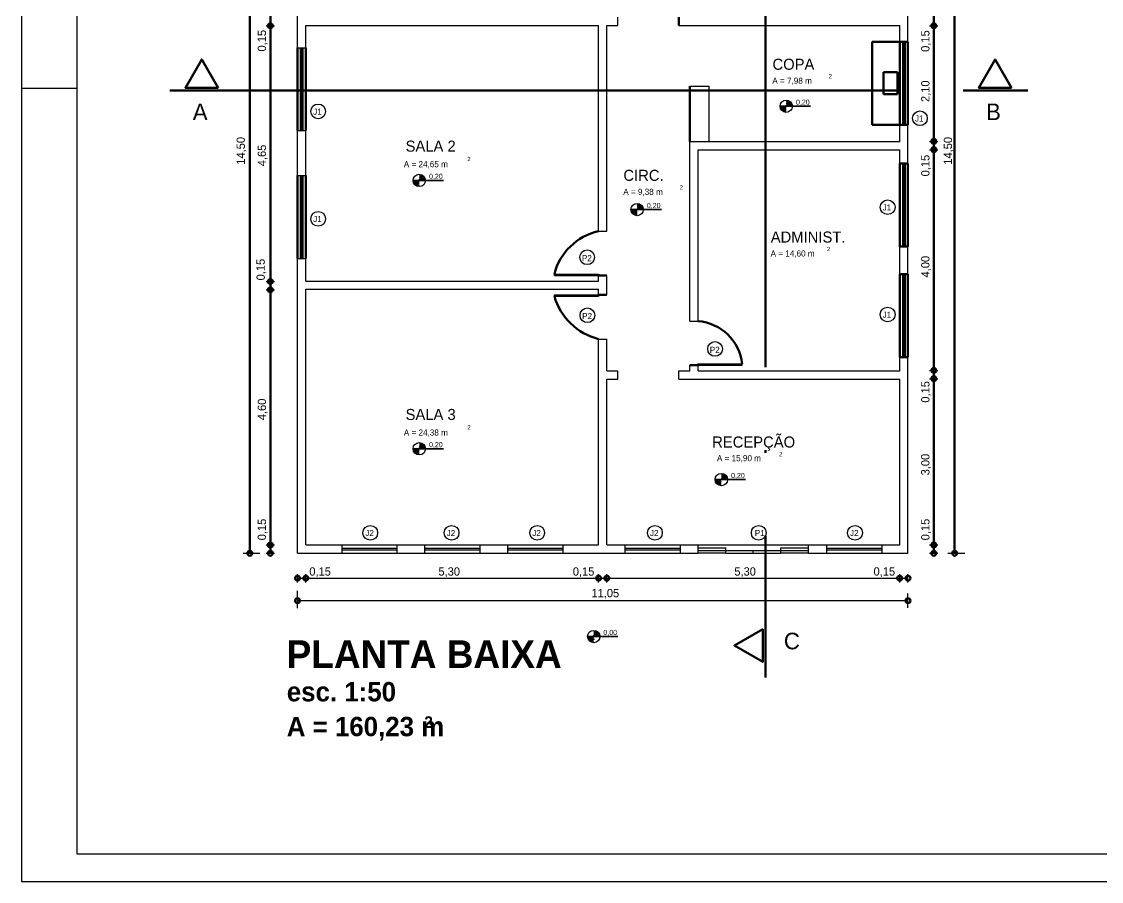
# Model space of a CAD drawing. Header units: millimetres. Extents: x 316 to 429, y 133 to 186.
# Drawn here: x 315.6 to 354.69, y 133.1 to 164.21 of the extents above; entities that cross this region are included whole.
import ezdxf

# ---------------------------------------------------------------- set-up
doc = ezdxf.new("R2010")
doc.units = ezdxf.units.MM
doc.linetypes.add('ACAD_ISO04W100', pattern=[30, 24, -3, 0, -3])
doc.layers.add('píso', color=253, linetype='Continuous', lineweight=0)
doc.layers.add('situacao', color=7, linetype='Continuous')
doc.styles.add('city', font='cityb___.ttf', dxfattribs={"height": 0.5})

msp = doc.modelspace()

# ---------------------------------------------------------------- hatches: boundary and pattern name
h = msp.add_hatch()
h.set_pattern_fill('AR-SAND', scale=0.00504, style=0)
h.set_pattern_definition([(37.5, (-227.02485, 17.1174), (-0.00806416, 0.24666427), [0, -0.19458432, 0, -0.2176272, 0, -0.208026]), (7.5, (-227.02485, 17.1174), (0.22655973, 0.36127985), [0, -0.10497312, 0, -0.17538192, 0, -0.0672084]), (327.5, (-227.1823, 17.1174), (0.398660155, 0.00072434), [0, -0.064008, 0, -0.2304288, 0, -0.3008376]), (317.5, (-227.1823, 17.1174), (0.38483245, 0.11235638), [0, -0.032004, 0, -0.15105888, 0, -0.1728216])])
h.paths.add_polyline_path([(343.06, 161.145, 0.414214), (343.283, 160.921), (343.283, 161.145)])
h.paths.add_polyline_path([(343.283, 161.368), (343.283, 161.145), (343.506, 161.145, 0.414214)])
h = msp.add_hatch()
h.set_pattern_fill('AR-SAND', scale=0.000504, style=0)
h.set_pattern_definition([(37.5, (-227.024848, 17.117391), (-0.0008064158, 0.02466642716), [0, -0.019458432, 0, -0.02176272, 0, -0.0208026]), (7.5, (-227.024848, 17.11739), (0.0226559735, 0.036127985), [0, -0.010497312, 0, -0.017538192, 0, -0.00672084]), (327.5, (-227.040594, 17.117391), (0.03986601546, 7.24341e-05), [0, -0.0064008, 0, -0.02304288, 0, -0.03008376]), (317.5, (-227.040594, 17.11739), (0.0384832452, 0.0112356379), [0, -0.0032004, 0, -0.015105888, 0, -0.01728216])])
h.paths.add_polyline_path([(343.06, 161.145, 0.414214), (343.283, 160.921), (343.283, 161.145)])
h.paths.add_polyline_path([(343.283, 161.368), (343.283, 161.145), (343.506, 161.145, 0.414214)])
h = msp.add_hatch()
h.set_pattern_fill('AR-SAND', color=5, scale=0.000336, style=0)
h.set_pattern_definition([(37.5, (-227.024848, 17.117391), (-0.00053761052, 0.01644428477), [0, -0.012972288, 0, -0.01450848, 0, -0.0138684]), (7.5, (-227.024848, 17.117391), (0.0151039823, 0.0240853234), [0, -0.006998208, 0, -0.011692128, 0, -0.00448056]), (327.5, (-227.035345, 17.117391), (0.02657734364, 4.82894e-05), [0, -0.0042672, 0, -0.01536192, 0, -0.02005584]), (317.5, (-227.035345, 17.117391), (0.0256554968, 0.0074904253), [0, -0.0021336, 0, -0.010070592, 0, -0.01152144])])
h.paths.add_polyline_path([(343.06, 161.145, 0.414214), (343.283, 160.921), (343.283, 161.145)])
h.paths.add_polyline_path([(343.283, 161.368), (343.283, 161.145), (343.506, 161.145, 0.414214)])
h = msp.add_hatch()
h.set_pattern_fill('AR-SAND', scale=0.00504, style=0)
h.set_pattern_definition([(37.5, (-240.30742, 14.4363), (-0.00806416, 0.24666427), [0, -0.19458432, 0, -0.2176272, 0, -0.208026]), (7.5, (-240.30742, 14.4363), (0.22655973, 0.36127985), [0, -0.10497312, 0, -0.17538192, 0, -0.0672084]), (327.5, (-240.46488, 14.4363), (0.398660155, 0.00072434), [0, -0.064008, 0, -0.2304288, 0, -0.3008376]), (317.5, (-240.46488, 14.4363), (0.38483245, 0.11235638), [0, -0.032004, 0, -0.15105888, 0, -0.1728216])])
h.paths.add_polyline_path([(329.777, 158.463, 0.414214), (330, 158.24), (330, 158.463)])
h.paths.add_polyline_path([(330, 158.687), (330, 158.463), (330.224, 158.463, 0.414214)])
h = msp.add_hatch()
h.set_pattern_fill('AR-SAND', scale=0.000504, style=0)
h.set_pattern_definition([(37.5, (-240.307422, 14.436305), (-0.0008064158, 0.02466642716), [0, -0.019458432, 0, -0.02176272, 0, -0.0208026]), (7.5, (-240.307422, 14.436305), (0.0226559735, 0.036127985), [0, -0.010497312, 0, -0.017538192, 0, -0.00672084]), (327.5, (-240.323168, 14.436305), (0.03986601546, 7.24341e-05), [0, -0.0064008, 0, -0.02304288, 0, -0.03008376]), (317.5, (-240.323168, 14.436305), (0.0384832452, 0.0112356379), [0, -0.0032004, 0, -0.015105888, 0, -0.01728216])])
h.paths.add_polyline_path([(329.777, 158.463, 0.414214), (330, 158.24), (330, 158.463)])
h.paths.add_polyline_path([(330, 158.687), (330, 158.463), (330.224, 158.463, 0.414214)])
h = msp.add_hatch()
h.set_pattern_fill('AR-SAND', color=5, scale=0.000336, style=0)
h.set_pattern_definition([(37.5, (-240.307422, 14.436305), (-0.00053761052, 0.01644428477), [0, -0.012972288, 0, -0.01450848, 0, -0.0138684]), (7.5, (-240.307422, 14.436305), (0.0151039823, 0.0240853234), [0, -0.006998208, 0, -0.011692128, 0, -0.00448056]), (327.5, (-240.31792, 14.436305), (0.02657734364, 4.82894e-05), [0, -0.0042672, 0, -0.01536192, 0, -0.02005584]), (317.5, (-240.31792, 14.436305), (0.0256554968, 0.0074904253), [0, -0.0021336, 0, -0.010070592, 0, -0.01152144])])
h.paths.add_polyline_path([(329.777, 158.463, 0.414214), (330, 158.24), (330, 158.463)])
h.paths.add_polyline_path([(330, 158.687), (330, 158.463), (330.224, 158.463, 0.414214)])
h = msp.add_hatch()
h.set_pattern_fill('AR-SAND', color=5, scale=0.000336, style=0)
h.set_pattern_definition([(37.5, (-232.422466, 13.37844), (-0.00053761052, 0.01644428477), [0, -0.012972288, 0, -0.01450848, 0, -0.0138684]), (7.5, (-232.422466, 13.37844), (0.0151039823, 0.0240853234), [0, -0.006998208, 0, -0.011692128, 0, -0.00448056]), (327.5, (-232.432963, 13.37844), (0.02657734364, 4.82894e-05), [0, -0.0042672, 0, -0.01536192, 0, -0.02005584]), (317.5, (-232.432963, 13.37844), (0.0256554968, 0.0074904253), [0, -0.0021336, 0, -0.010070592, 0, -0.01152144])])
h.paths.add_polyline_path([(337.662, 157.406, 0.414214), (337.885, 157.182), (337.885, 157.406)])
h.paths.add_polyline_path([(337.885, 157.629), (337.885, 157.406), (338.109, 157.406, 0.414214)])
h = msp.add_hatch()
h.set_pattern_fill('AR-SAND', scale=0.000504, style=0)
h.set_pattern_definition([(37.5, (-232.422466, 13.37844), (-0.0008064158, 0.02466642716), [0, -0.019458432, 0, -0.02176272, 0, -0.0208026]), (7.5, (-232.422466, 13.37844), (0.0226559735, 0.036127985), [0, -0.010497312, 0, -0.017538192, 0, -0.00672084]), (327.5, (-232.438212, 13.37844), (0.03986601546, 7.24341e-05), [0, -0.0064008, 0, -0.02304288, 0, -0.03008376]), (317.5, (-232.438212, 13.37844), (0.0384832452, 0.0112356379), [0, -0.0032004, 0, -0.015105888, 0, -0.01728216])])
h.paths.add_polyline_path([(337.662, 157.406, 0.414214), (337.885, 157.182), (337.885, 157.406)])
h.paths.add_polyline_path([(337.885, 157.629), (337.885, 157.406), (338.109, 157.406, 0.414214)])
h = msp.add_hatch()
h.set_pattern_fill('AR-SAND', scale=0.00504, style=0)
h.set_pattern_definition([(37.5, (-232.42247, 13.37844), (-0.00806416, 0.24666427), [0, -0.19458432, 0, -0.2176272, 0, -0.208026]), (7.5, (-232.42247, 13.37844), (0.22655973, 0.36127985), [0, -0.10497312, 0, -0.17538192, 0, -0.0672084]), (327.5, (-232.57993, 13.37844), (0.398660155, 0.00072434), [0, -0.064008, 0, -0.2304288, 0, -0.3008376]), (317.5, (-232.57993, 13.37844), (0.38483245, 0.11235638), [0, -0.032004, 0, -0.15105888, 0, -0.1728216])])
h.paths.add_polyline_path([(337.662, 157.406, 0.414214), (337.885, 157.182), (337.885, 157.406)])
h.paths.add_polyline_path([(337.885, 157.629), (337.885, 157.406), (338.109, 157.406, 0.414214)])
h = msp.add_hatch()
h.set_pattern_fill('AR-SAND', color=5, scale=0.000336, style=0)
h.set_pattern_definition([(37.5, (-240.307422, 4.72766), (-0.00053761052, 0.01644428477), [0, -0.012972288, 0, -0.01450848, 0, -0.0138684]), (7.5, (-240.307422, 4.72766), (0.0151039823, 0.0240853234), [0, -0.006998208, 0, -0.011692128, 0, -0.00448056]), (327.5, (-240.31792, 4.72766), (0.02657734364, 4.82894e-05), [0, -0.0042672, 0, -0.01536192, 0, -0.02005584]), (317.5, (-240.31792, 4.72766), (0.0256554968, 0.0074904253), [0, -0.0021336, 0, -0.010070592, 0, -0.01152144])])
h.paths.add_polyline_path([(329.777, 148.755, 0.414214), (330, 148.531), (330, 148.755)])
h.paths.add_polyline_path([(330, 148.978), (330, 148.755), (330.224, 148.755, 0.414214)])
h = msp.add_hatch()
h.set_pattern_fill('AR-SAND', scale=0.000504, style=0)
h.set_pattern_definition([(37.5, (-240.307422, 4.72766), (-0.0008064158, 0.02466642716), [0, -0.019458432, 0, -0.02176272, 0, -0.0208026]), (7.5, (-240.307422, 4.72766), (0.0226559735, 0.036127985), [0, -0.010497312, 0, -0.017538192, 0, -0.00672084]), (327.5, (-240.323168, 4.72766), (0.03986601546, 7.24341e-05), [0, -0.0064008, 0, -0.02304288, 0, -0.03008376]), (317.5, (-240.323168, 4.72766), (0.0384832452, 0.0112356379), [0, -0.0032004, 0, -0.015105888, 0, -0.01728216])])
h.paths.add_polyline_path([(329.777, 148.755, 0.414214), (330, 148.531), (330, 148.755)])
h.paths.add_polyline_path([(330, 148.978), (330, 148.755), (330.224, 148.755, 0.414214)])
h = msp.add_hatch()
h.set_pattern_fill('AR-SAND', scale=0.00504, style=0)
h.set_pattern_definition([(37.5, (-240.30742, 4.72766), (-0.00806416, 0.24666427), [0, -0.19458432, 0, -0.2176272, 0, -0.208026]), (7.5, (-240.30742, 4.72766), (0.22655973, 0.36127985), [0, -0.10497312, 0, -0.17538192, 0, -0.0672084]), (327.5, (-240.46488, 4.72766), (0.398660155, 0.00072434), [0, -0.064008, 0, -0.2304288, 0, -0.3008376]), (317.5, (-240.46488, 4.72766), (0.38483245, 0.11235638), [0, -0.032004, 0, -0.15105888, 0, -0.1728216])])
h.paths.add_polyline_path([(329.777, 148.755, 0.414214), (330, 148.531), (330, 148.755)])
h.paths.add_polyline_path([(330, 148.978), (330, 148.755), (330.224, 148.755, 0.414214)])
h = msp.add_hatch()
h.set_pattern_fill('AR-SAND', color=5, scale=0.000336, style=0)
h.set_pattern_definition([(37.5, (-229.37441, 3.609701), (-0.00053761052, 0.01644428477), [0, -0.012972288, 0, -0.01450848, 0, -0.0138684]), (7.5, (-229.37441, 3.6097), (0.0151039823, 0.0240853234), [0, -0.006998208, 0, -0.011692128, 0, -0.00448056]), (327.5, (-229.384907, 3.609701), (0.02657734364, 4.82894e-05), [0, -0.0042672, 0, -0.01536192, 0, -0.02005584]), (317.5, (-229.384907, 3.6097), (0.0256554968, 0.0074904253), [0, -0.0021336, 0, -0.010070592, 0, -0.01152144])])
h.paths.add_polyline_path([(340.71, 147.637, 0.414214), (340.933, 147.413), (340.933, 147.637)])
h.paths.add_polyline_path([(340.933, 147.86), (340.933, 147.637), (341.157, 147.637, 0.414214)])
h = msp.add_hatch()
h.set_pattern_fill('AR-SAND', scale=0.000504, style=0)
h.set_pattern_definition([(37.5, (-229.37441, 3.609701), (-0.0008064158, 0.02466642716), [0, -0.019458432, 0, -0.02176272, 0, -0.0208026]), (7.5, (-229.37441, 3.6097), (0.0226559735, 0.036127985), [0, -0.010497312, 0, -0.017538192, 0, -0.00672084]), (327.5, (-229.390156, 3.6097), (0.03986601546, 7.24341e-05), [0, -0.0064008, 0, -0.02304288, 0, -0.03008376]), (317.5, (-229.390156, 3.6097), (0.0384832452, 0.0112356379), [0, -0.0032004, 0, -0.015105888, 0, -0.01728216])])
h.paths.add_polyline_path([(340.71, 147.637, 0.414214), (340.933, 147.413), (340.933, 147.637)])
h.paths.add_polyline_path([(340.933, 147.86), (340.933, 147.637), (341.157, 147.637, 0.414214)])
h = msp.add_hatch()
h.set_pattern_fill('AR-SAND', scale=0.00504, style=0)
h.set_pattern_definition([(37.5, (-229.37441, 3.6097), (-0.00806416, 0.24666427), [0, -0.19458432, 0, -0.2176272, 0, -0.208026]), (7.5, (-229.3744, 3.6097), (0.22655973, 0.36127985), [0, -0.10497312, 0, -0.17538192, 0, -0.0672084]), (327.5, (-229.53187, 3.6097), (0.398660155, 0.00072434), [0, -0.064008, 0, -0.2304288, 0, -0.3008376]), (317.5, (-229.53187, 3.6097), (0.38483245, 0.11235638), [0, -0.032004, 0, -0.15105888, 0, -0.1728216])])
h.paths.add_polyline_path([(340.71, 147.637, 0.414214), (340.933, 147.413), (340.933, 147.637)])
h.paths.add_polyline_path([(340.933, 147.86), (340.933, 147.637), (341.157, 147.637, 0.414214)])
h = msp.add_hatch()
h.set_pattern_fill('AR-SAND', scale=0.00504, style=0)
h.set_pattern_definition([(37.5, (-233.99636, -2.06706), (-0.00806416, 0.24666427), [0, -0.19458432, 0, -0.2176272, 0, -0.208026]), (7.5, (-233.99636, -2.06706), (0.22655973, 0.36127985), [0, -0.10497312, 0, -0.17538192, 0, -0.0672084]), (327.5, (-234.15382, -2.06706), (0.398660155, 0.00072434), [0, -0.064008, 0, -0.2304288, 0, -0.3008376]), (317.5, (-234.15382, -2.06706), (0.38483245, 0.11235638), [0, -0.032004, 0, -0.15105888, 0, -0.1728216])])
h.paths.add_polyline_path([(336.088, 141.96, 0.414214), (336.312, 141.737), (336.312, 141.96)])
h.paths.add_polyline_path([(336.312, 142.183), (336.312, 141.96), (336.535, 141.96, 0.414214)])
h = msp.add_hatch()
h.set_pattern_fill('AR-SAND', scale=0.000504, style=0)
h.set_pattern_definition([(37.5, (-233.996358, -2.06706), (-0.0008064158, 0.02466642716), [0, -0.019458432, 0, -0.02176272, 0, -0.0208026]), (7.5, (-233.996358, -2.06706), (0.0226559735, 0.036127985), [0, -0.010497312, 0, -0.017538192, 0, -0.00672084]), (327.5, (-234.012104, -2.06706), (0.03986601546, 7.24341e-05), [0, -0.0064008, 0, -0.02304288, 0, -0.03008376]), (317.5, (-234.012104, -2.06706), (0.0384832452, 0.0112356379), [0, -0.0032004, 0, -0.015105888, 0, -0.01728216])])
h.paths.add_polyline_path([(336.088, 141.96, 0.414214), (336.312, 141.737), (336.312, 141.96)])
h.paths.add_polyline_path([(336.312, 142.183), (336.312, 141.96), (336.535, 141.96, 0.414214)])
h = msp.add_hatch()
h.set_pattern_fill('AR-SAND', color=5, scale=0.000336, style=0)
h.set_pattern_definition([(37.5, (-233.996358, -2.067059), (-0.00053761052, 0.01644428477), [0, -0.012972288, 0, -0.01450848, 0, -0.0138684]), (7.5, (-233.996358, -2.06706), (0.0151039823, 0.0240853234), [0, -0.006998208, 0, -0.011692128, 0, -0.00448056]), (327.5, (-234.006855, -2.067059), (0.02657734364, 4.82894e-05), [0, -0.0042672, 0, -0.01536192, 0, -0.02005584]), (317.5, (-234.006855, -2.06706), (0.0256554968, 0.0074904253), [0, -0.0021336, 0, -0.010070592, 0, -0.01152144])])
h.paths.add_polyline_path([(336.088, 141.96, 0.414214), (336.312, 141.737), (336.312, 141.96)])
h.paths.add_polyline_path([(336.312, 142.183), (336.312, 141.96), (336.535, 141.96, 0.414214)])

# ---------------------------------------------------------------- linework, layer by layer
at = {"color": 1, "linetype": 'ACAD_ISO04W100', "lineweight": 100}
for p, q in [((342.536, 175.705), (342.536, 142.815)), ((323.309, 161.71), (349.688, 161.71))]:
    msp.add_line(p, q, dxfattribs=at)
at = {"color": 1, "linetype": 'Continuous', "lineweight": 100}
for p, q in [((323.864, 173.917), (323.864, 144.973)), ((324.608, 173.917), (324.608, 144.973)), ((348.624, 173.917), (348.624, 144.973)), ((349.378, 173.917), (349.378, 144.973)), ((346.39, 163.473), (346.39, 160.473)), ((346.39, 163.473), (347.39, 163.473)), ((347.39, 163.473), (347.39, 160.473)), ((347.69, 160.473), (347.69, 163.473)), ((325.59, 163.263), (325.59, 160.263)), ((325.89, 163.263), (325.89, 160.263)), ((346.808, 162.379), (347.308, 162.379)), ((346.808, 161.579), (346.808, 162.379)), ((347.308, 162.379), (347.308, 161.579)), ((347.308, 161.579), (346.808, 161.579)), ((324.603, 160.535), (324.608, 160.54)), ((346.39, 160.473), (347.39, 160.473)), ((348.619, 160.535), (348.624, 160.54)), ((347.39, 156.073), (347.39, 159.073)), ((347.69, 156.073), (347.69, 159.073)), ((325.59, 158.643), (325.59, 155.643)), ((325.89, 158.643), (325.89, 155.643)), ((347.39, 152.073), (347.39, 155.073)), ((347.69, 152.073), (347.69, 155.073))]:
    msp.add_line(p, q, dxfattribs=at)
at = {"color": 5}
for p, q in [((325.59, 163.263), (325.59, 165.193)), ((347.69, 163.473), (347.69, 164.873)), ((337.19, 164.073), (337.19, 164.373)), ((325.89, 164.073), (336.49, 164.073)), ((325.89, 163.263), (325.89, 164.073)), ((325.89, 163.263), (325.89, 164.073)), ((327.825, 164.073), (328.488, 164.073)), ((328.88, 164.073), (329.573, 164.073)), ((330.09, 164.073), (330.628, 164.073)), ((332.104, 164.073), (332.767, 164.073)), ((333.159, 164.073), (333.852, 164.073)), ((334.244, 164.073), (334.967, 164.073)), ((335.359, 164.073), (336.052, 164.073)), ((336.443, 164.073), (336.49, 164.073)), ((336.49, 159.673), (336.49, 164.073)), ((336.49, 163.418), (336.49, 164.073)), ((336.49, 156.623), (336.49, 164.073)), ((336.79, 159.673), (336.79, 164.073)), ((336.79, 163.418), (336.79, 164.073)), ((336.79, 164.073), (337.167, 164.073)), ((336.79, 164.073), (337.19, 164.073)), ((336.79, 156.623), (336.79, 164.073)), ((339.39, 164.073), (339.79, 164.073)), ((339.79, 164.073), (347.39, 164.073)), ((347.39, 163.473), (347.39, 164.073)), ((347.39, 163.473), (347.39, 164.073)), ((325.59, 163.263), (325.89, 163.263)), ((347.39, 159.873), (347.39, 160.473)), ((347.39, 159.873), (347.39, 160.473)), ((347.69, 159.373), (347.69, 160.473)), ((325.59, 158.873), (325.59, 160.263)), ((325.59, 160.263), (325.89, 160.263)), ((325.59, 158.643), (325.59, 159.887)), ((325.89, 159.673), (325.89, 160.263)), ((325.89, 158.873), (325.89, 160.263)), ((325.89, 158.643), (325.89, 159.887)), ((339.79, 159.873), (347.39, 159.873)), ((339.79, 153.373), (339.79, 159.873)), ((340.09, 159.573), (347.39, 159.573)), ((340.09, 158.873), (340.09, 159.573)), ((340.09, 153.373), (340.09, 159.573)), ((347.39, 159.073), (347.39, 159.573)), ((336.49, 158.973), (336.49, 159.373)), ((336.79, 158.973), (336.79, 159.373)), ((347.69, 159.073), (347.69, 159.373)), ((325.59, 158.643), (325.89, 158.643)), ((336.49, 156.623), (336.79, 156.623)), ((347.39, 155.073), (347.39, 156.073)), ((347.69, 155.073), (347.69, 156.073)), ((325.59, 144.973), (325.59, 155.643)), ((325.59, 155.643), (325.89, 155.643)), ((325.89, 155.373), (325.89, 155.643)), ((325.89, 154.823), (325.89, 155.643)), ((325.89, 154.823), (336.49, 154.823)), ((336.49, 154.823), (336.49, 155.023)), ((336.79, 154.323), (336.79, 155.023)), ((325.89, 145.273), (325.89, 154.523)), ((325.89, 154.523), (336.49, 154.523)), ((336.49, 154.323), (336.49, 154.523)), ((339.79, 153.373), (340.09, 153.373)), ((336.49, 145.273), (336.49, 152.723)), ((336.49, 152.723), (336.79, 152.723)), ((336.79, 151.573), (336.79, 152.723)), ((347.39, 151.573), (347.39, 152.073)), ((347.69, 144.973), (347.69, 152.073)), ((339.79, 151.573), (339.79, 151.773)), ((340.09, 151.573), (340.09, 151.773)), ((336.79, 151.573), (337.19, 151.573)), ((337.19, 151.273), (337.19, 151.573)), ((339.39, 151.273), (339.39, 151.573)), ((339.39, 151.573), (339.79, 151.573)), ((340.09, 151.573), (347.39, 151.573)), ((336.79, 145.273), (336.79, 151.273)), ((336.79, 151.273), (337.19, 151.273)), ((339.39, 151.273), (347.39, 151.273)), ((347.39, 145.273), (347.39, 151.273)), ((325.89, 145.273), (327.19, 145.273)), ((327.19, 145.273), (327.19, 144.973)), ((329.19, 145.273), (329.19, 144.973)), ((329.19, 145.273), (330.19, 145.273)), ((330.19, 145.273), (330.19, 144.973)), ((332.19, 145.273), (332.19, 144.973)), ((332.19, 145.273), (333.19, 145.273)), ((333.19, 145.273), (333.19, 144.973)), ((335.19, 145.273), (335.19, 144.973)), ((335.19, 145.273), (336.49, 145.273)), ((336.79, 145.273), (337.44, 145.273)), ((337.44, 145.273), (337.44, 144.973)), ((339.44, 145.273), (339.44, 144.973)), ((339.44, 145.273), (340.09, 145.273)), ((340.09, 144.973), (340.09, 145.273)), ((344.09, 144.973), (344.09, 145.273)), ((344.09, 145.273), (344.74, 145.273)), ((344.74, 145.273), (344.74, 144.973)), ((346.74, 145.273), (346.74, 144.973)), ((346.74, 145.273), (347.39, 145.273)), ((325.59, 144.973), (327.19, 144.973)), ((329.19, 144.973), (330.19, 144.973)), ((332.19, 144.973), (333.19, 144.973)), ((335.19, 144.973), (337.44, 144.973)), ((339.44, 144.973), (340.09, 144.973)), ((344.09, 144.973), (344.74, 144.973)), ((346.74, 144.973), (347.69, 144.973))]:
    msp.add_line(p, q, dxfattribs=at)
at = {"color": 5, "linetype": 'Continuous', "lineweight": 100}
for p, q in [((339.39, 164.073), (339.39, 164.373)), ((347.39, 163.473), (347.69, 163.473)), ((347.39, 160.473), (347.69, 160.473)), ((347.39, 159.073), (347.69, 159.073)), ((347.39, 156.073), (347.69, 156.073)), ((336.49, 155.023), (336.79, 155.023)), ((347.39, 155.073), (347.69, 155.073)), ((336.49, 154.323), (336.79, 154.323)), ((347.39, 152.073), (347.69, 152.073)), ((339.79, 151.773), (340.09, 151.773))]:
    msp.add_line(p, q, dxfattribs=at)
at = {"color": 1}
for p, q in [((324.458, 164.058), (324.758, 164.058)), ((348.474, 164.058), (348.774, 164.058)), ((348.474, 159.875), (348.774, 159.875)), ((348.474, 159.575), (348.774, 159.575)), ((324.458, 154.804), (324.758, 154.804)), ((324.458, 154.504), (324.758, 154.504)), ((348.474, 151.588), (348.774, 151.588)), ((348.474, 151.288), (348.774, 151.288)), ((324.458, 145.273), (324.758, 145.273)), ((327.19, 145.273), (329.19, 145.273)), ((330.19, 145.273), (332.19, 145.273)), ((333.19, 145.273), (335.19, 145.273)), ((337.44, 145.273), (339.44, 145.273)), ((340.09, 145.273), (344.09, 145.273)), ((344.74, 145.273), (346.74, 145.273)), ((348.474, 145.273), (348.774, 145.273)), ((323.62, 144.973), (324.232, 144.973)), ((324.458, 144.973), (324.758, 144.973)), ((327.19, 144.973), (329.19, 144.973)), ((330.19, 144.973), (332.19, 144.973)), ((333.19, 144.973), (335.19, 144.973)), ((337.44, 144.973), (339.44, 144.973)), ((341.09, 144.973), (340.09, 144.973)), ((344.09, 144.973), (343.09, 144.973)), ((344.74, 144.973), (346.74, 144.973)), ((348.474, 144.973), (348.774, 144.973)), ((349.134, 144.973), (349.746, 144.973)), ((325.59, 143.92), (325.59, 144.22)), ((325.59, 144.07), (347.69, 144.07)), ((325.89, 143.92), (325.89, 144.22)), ((336.49, 143.92), (336.49, 144.22)), ((336.79, 143.92), (336.79, 144.22)), ((347.39, 143.92), (347.39, 144.22)), ((347.69, 143.92), (347.69, 144.22)), ((325.59, 142.984), (325.59, 143.615)), ((347.69, 143), (347.69, 143.523)), ((325.59, 143.258), (347.69, 143.258))]:
    msp.add_line(p, q, dxfattribs=at)
at = {"color": 3, "linetype": 'Continuous', "lineweight": 100}
for p, q in [((347.51, 163.473), (347.51, 160.473)), ((347.57, 160.473), (347.57, 163.473)), ((325.71, 163.263), (325.71, 160.263)), ((325.77, 163.263), (325.77, 160.263)), ((339.79, 159.873), (339.79, 161.873)), ((347.51, 156.073), (347.51, 159.073)), ((347.57, 156.073), (347.57, 159.073)), ((325.71, 158.643), (325.71, 155.643)), ((325.77, 158.643), (325.77, 155.643)), ((336.49, 155.023), (336.49, 155.073)), ((347.51, 152.073), (347.51, 155.073)), ((347.57, 152.073), (347.57, 155.073)), ((336.49, 154.273), (336.49, 154.323)), ((340.09, 151.773), (340.09, 151.823))]:
    msp.add_line(p, q, dxfattribs=at)
at = {"color": 3}
for p, q in [((339.79, 161.873), (340.49, 161.873)), ((340.49, 159.873), (340.49, 161.873)), ((334.89, 155.023), (334.89, 155.073)), ((334.89, 155.073), (336.49, 155.073)), ((334.89, 155.023), (336.49, 155.023)), ((334.89, 154.323), (336.49, 154.323)), ((334.89, 154.273), (334.89, 154.323)), ((334.89, 154.273), (336.49, 154.273)), ((340.09, 151.823), (341.69, 151.823)), ((340.09, 151.773), (341.69, 151.773)), ((341.69, 151.773), (341.69, 151.823)), ((327.19, 145.153), (329.19, 145.153)), ((327.19, 145.093), (329.19, 145.093)), ((330.19, 145.153), (332.19, 145.153)), ((330.19, 145.093), (332.19, 145.093)), ((333.19, 145.153), (335.19, 145.153)), ((333.19, 145.093), (335.19, 145.093)), ((337.44, 145.153), (339.44, 145.153)), ((337.44, 145.093), (339.44, 145.093)), ((340.09, 145.173), (341.09, 145.173)), ((340.09, 145.073), (344.09, 145.073)), ((341.09, 144.973), (341.09, 145.173)), ((342.09, 144.973), (342.09, 145.073)), ((343.09, 144.973), (343.09, 145.173)), ((343.09, 145.173), (344.09, 145.173)), ((344.74, 145.153), (346.74, 145.153)), ((344.74, 145.093), (346.74, 145.093)), ((341.09, 144.973), (343.09, 144.973))]:
    msp.add_line(p, q, dxfattribs=at)
at = {"color": 4, "ltscale": 0.01}
msp.add_line((315.602, 161.801), (317.602, 161.801), dxfattribs=at)
at = {"color": 6, "linetype": 'Continuous', "lineweight": 70}
for p, q in [((320.97, 161.71), (323.309, 161.71)), ((349.688, 161.71), (352.027, 161.71)), ((342.536, 140.477), (342.536, 142.815))]:
    msp.add_line(p, q, dxfattribs=at)
at = {"color": 4}
for p, q in [((344.16, 161.145), (343.06, 161.145)), ((343.283, 161.145), (344.16, 161.145)), ((330.877, 158.463), (329.777, 158.463)), ((330, 158.463), (330.877, 158.463)), ((338.762, 157.406), (337.662, 157.406)), ((337.885, 157.406), (338.762, 157.406)), ((330.877, 148.755), (329.777, 148.755)), ((330, 148.755), (330.877, 148.755)), ((341.81, 147.637), (340.71, 147.637)), ((340.933, 147.637), (341.81, 147.637)), ((337.188, 141.96), (336.088, 141.96)), ((336.312, 141.96), (337.188, 141.96))]:
    msp.add_line(p, q, dxfattribs=at)
at = {"color": 6, "lineweight": 50}
for points in [[(322.72, 161.814), (322.127, 162.841), (321.535, 161.814)], [(351.438, 161.814), (350.845, 162.841), (350.253, 161.814)], [(342.432, 142.227), (341.405, 141.634), (342.432, 141.041)]]:
    msp.add_lwpolyline(points, close=True, dxfattribs=at)
at = {"color": 1, "linetype": 'Continuous', "lineweight": 100}
for centre in [(324.608, 164.058), (348.624, 164.058), (348.624, 159.875), (348.624, 159.575), (324.608, 154.804), (324.608, 154.504), (348.624, 151.588), (348.624, 151.288), (323.864, 144.973), (324.608, 145.273), (324.608, 144.973), (348.624, 145.273), (348.624, 144.973), (349.378, 144.973), (325.59, 144.07), (325.89, 144.07), (336.49, 144.07), (336.79, 144.07), (347.39, 144.07), (347.69, 144.07), (325.59, 143.258), (347.69, 143.258)]:
    msp.add_circle(centre, 0.088, dxfattribs=at)
at = {"color": 4}
for centre, radius in [((326.338, 160.96), 0.266), ((343.283, 161.145), 0.223), ((348.123, 160.71), 0.266), ((330, 158.463), 0.223), ((337.885, 157.406), 0.223), ((346.954, 157.493), 0.266), ((326.338, 157.073), 0.266), ((336.076, 155.682), 0.266), ((336.084, 153.585), 0.266), ((346.954, 153.612), 0.266), ((340.705, 152.365), 0.266), ((330, 148.755), 0.223), ((340.933, 147.637), 0.223), ((328.225, 145.713), 0.266), ((331.169, 145.713), 0.266), ((334.268, 145.713), 0.266), ((338.529, 145.713), 0.266), ((342.286, 145.713), 0.266), ((345.772, 145.713), 0.266), ((336.312, 141.96), 0.223)]:
    msp.add_circle(centre, radius, dxfattribs=at)
at = {"color": 1, "linetype": 'Continuous', "lineweight": 100}
for centre, radius, start, end in [((336.933, 154.565), 2.104, 102.1326, 166.0487), ((337.036, 154.886), 2.232, 195.9667, 255.852), ((339.947, 151.624), 1.755, 6.5078, 85.311)]:
    msp.add_arc(centre, radius, start, end, dxfattribs=at)
at = {"layer": 'situacao', "color": 1}
for p, q in [((315.602, 185.826), (315.602, 133.101)), ((315.602, 133.101), (429.176, 133.101))]:
    msp.add_line(p, q, dxfattribs=at)
at = {"layer": 'situacao', "color": 6}
for p, q in [((317.602, 184.826), (317.602, 134.101)), ((317.602, 134.101), (428.176, 134.101))]:
    msp.add_line(p, q, dxfattribs=at)

# ---------------------------------------------------------------- texts
at = {"color": 2}
for s, p in [('0,15', (324.45, 163.127)), ('0,15', (348.467, 163.114)), ('2,10', (348.467, 161.299)), ('14,50', (323.685, 159.031)), ('14,50', (349.285, 159.031)), ('4,65', (324.45, 158.974)), ('0,15', (348.467, 158.609)), ('0,15', (324.405, 154.846)), ('4,00', (348.467, 154.952)), ('0,15', (348.467, 150.422)), ('4,60', (324.45, 149.787)), ('3,00', (348.467, 147.791)), ('0,15', (324.45, 145.442)), ('0,15', (348.467, 145.442))]:
    msp.add_text(s, height=0.3, rotation=90, dxfattribs=at).set_placement(p)
for s, height, p in [('COPA', 0.4, (342.785, 162.465)), ('J1', 0.22, (326.157, 160.841)), ('0,20', 0.1848, (343.635, 161.201)), ('J1', 0.22, (347.942, 160.592)), ('SALA 2', 0.4, (329.503, 159.503)), ('0,20', 0.1848, (330.352, 158.52)), ('CIRC.', 0.4, (337.388, 158.446)), ('0,20', 0.1848, (338.237, 157.462)), ('J1', 0.22, (346.772, 157.375)), ('J1', 0.22, (326.157, 156.955)), ('ADMINIST.', 0.4, (342.722, 156.214)), ('P2', 0.22, (335.885, 155.54)), ('P2', 0.22, (335.894, 153.443)), ('J1', 0.22, (346.772, 153.493)), ('P2', 0.22, (340.515, 152.223)), ('SALA 3', 0.4, (329.503, 149.795)), ('0,20', 0.1848, (330.352, 148.811)), ('RECEPÇÃO', 0.4, (340.602, 148.798)), ('0,20', 0.1848, (341.285, 147.693)), ('J2', 0.22, (328.044, 145.595)), ('J2', 0.22, (330.988, 145.595)), ('J2', 0.22, (334.087, 145.595)), ('J2', 0.22, (338.347, 145.595)), ('P1', 0.22, (342.144, 145.595)), ('J2', 0.22, (345.591, 145.595)), ('0,15', 0.3, (326.018, 144.164)), ('5,30', 0.3, (330.692, 144.164)), ('0,15', 0.3, (335.556, 144.164)), ('5,30', 0.3, (341.403, 144.164)), ('0,15', 0.3, (346.444, 144.164)), ('11,05', 0.3, (336.231, 143.381)), ('0,00', 0.1848, (336.663, 142.016))]:
    msp.add_text(s, height=height, dxfattribs=at).set_placement(p)
at = {"color": 3}
for s, height, p in [('2', 0.154, (344.821, 162.155)), ('A = 7,98 m', 0.22, (342.779, 161.959)), ('A = 24,65 m', 0.22, (329.439, 158.94)), ('2', 0.154, (331.739, 159.162)), ('A = 9,38 m', 0.22, (337.382, 157.94)), ('2', 0.154, (339.423, 158.136)), ('2', 0.154, (344.758, 155.904)), ('A = 14,60 m', 0.22, (342.716, 155.709)), ('A = 24,38 m', 0.22, (329.439, 149.231)), ('2', 0.154, (331.739, 149.453)), ('2', 0.154, (343.025, 148.48)), ('A = 15,90 m', 0.22, (340.774, 148.304))]:
    msp.add_text(s, height=height, dxfattribs=at).set_placement(p)
at = {"color": 6, "lineweight": 40}
for s, p in [('A', (321.799, 160.644)), ('B', (350.517, 160.644)), ('C', (343.197, 141.498))]:
    msp.add_text(s, height=0.6, dxfattribs=at).set_placement(p)
at = {"layer": 'píso', "color": 6, "style": 'city'}
msp.add_text('PLANTA BAIXA', height=1, dxfattribs=at).set_placement((325.198, 140.823))
at = {"layer": 'píso', "color": 3, "style": 'city'}
for s, height, p in [('esc. 1:50', 0.7, (325.202, 139.614)), ('A = 160,23 m', 0.7, (325.202, 138.354)), ('2', 0.42, (330.179, 138.655))]:
    msp.add_text(s, height=height, dxfattribs=at).set_placement(p)

doc.saveas('drawing.dxf')
